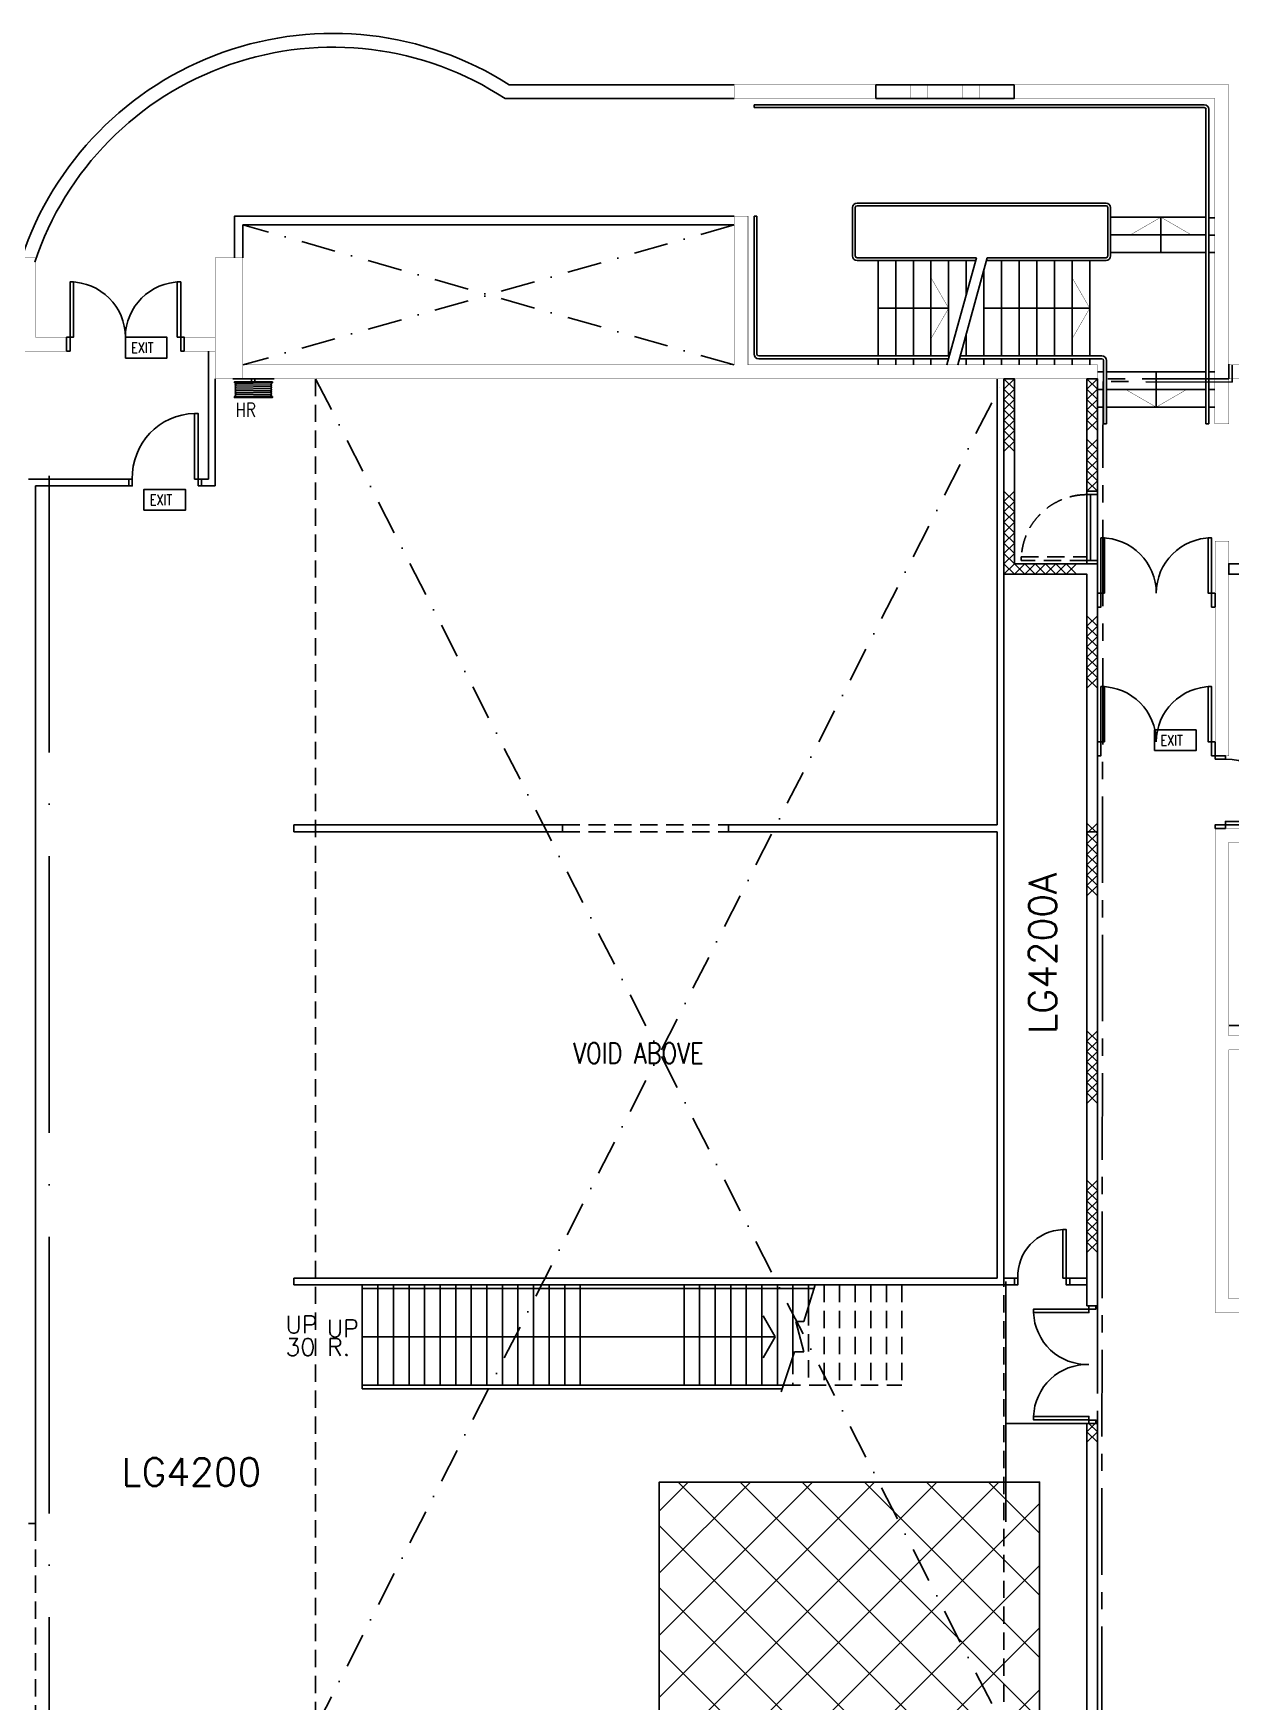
# Model space of a CAD drawing. Extents: x -163002 to 22103, y -98847 to 51643.
# Drawn here: x -93580 to -76274, y -51624 to -27507 of the extents above; entities that cross this region are included whole.
import ezdxf

# ---------------------------------------------------------------- set-up
doc = ezdxf.new("R2010")
doc.units = 0
doc.header["$LTSCALE"] = 1000
doc.header["$MEASUREMENT"] = 0
for name, pattern in [('s1108a$0$CENTER', [2, 1.25, -0.25, 0.25, -0.25]), ('s1108a$0$DASHDOT', [1, 0.5, -0.25, 0, -0.25]), ('s1108a$0$DOT-CEN2', [5.5, 4, -0.75, 0, -0.75]), ('s1108a$0$HIDDEN', [0.375, 0.25, -0.125])]:
    doc.linetypes.add(name, pattern=pattern)
doc.layers.get('0').update_dxf_attribs({"linetype": 'CONTINUOUS'})
for name, color, linetype in [('s1108a$0$20', 1, 'CONTINUOUS'), ('s1108a$0$22', 7, 'CONTINUOUS'), ('s1108a$0$23', 7, 'CONTINUOUS'), ('s1108a$0$25', 7, 'CONTINUOUS'), ('s1108a$0$30', 7, 'CONTINUOUS'), ('s1108a$0$48', 7, 'CONTINUOUS'), ('s1108a$0$56', 7, 'CONTINUOUS'), ('s1108a$0$6', 7, 'CONTINUOUS'), ('s1108a$0$7', 7, 'CONTINUOUS'), ('s1108a$0$DOOR', 1, 'CONTINUOUS'), ('s1108a$0$EX-SERV', 8, 's1108a$0$DOT-CEN2'), ('s1108a$0$FS', 1, 'CONTINUOUS'), ('s1108a$0$NEW-BWL', 4, 'CONTINUOUS'), ('s1108a$0$NEW-DR', 2, 'CONTINUOUS'), ('s1108a$0$NEW-RAMP', 6, 'CONTINUOUS'), ('s1108a$0$NEW-STAIR', 15, 'CONTINUOUS'), ('s1108a$0$PART', 4, 'CONTINUOUS'), ('s1108a$0$ROOM-NO', 4, 'CONTINUOUS')]:
    doc.layers.add(name, color=color, linetype=linetype)
doc.styles.add('s1108a$0$STANDARD', font='SIMPLEX')

# ---------------------------------------------------------------- blocks, each defined once
blk = doc.blocks.new('s1108a$0$D1700B')
at = {"layer": 's1108a$0$30', "color": 14, "linetype": 'Continuous'}
for points in [[(0.05, 0.2), (0.05, 1), (0.1, 1), (0.1, 0.2)], [(1.6, 0.2), (1.6, 1), (1.65, 1), (1.65, 0.2)], [(0, 0.2), (0, 0), (0.05, 0), (0.05, 0.2)], [(1.65, 0.2), (1.65, 0), (1.7, 0), (1.7, 0.2)]]:
    blk.add_lwpolyline(points, close=True, dxfattribs=at)
for centre, start, end in [((0.05, 0.200001), 359.999997, 89.999997), ((1.65001, 0.200001), 90, 180)]:
    blk.add_arc(centre, 0.800005, start, end, dxfattribs=at)
blk = doc.blocks.new('s1108a$0$D1050A')
at = {"layer": 's1108a$0$30', "color": 11, "linetype": 'Continuous'}
for points in [[(0.05, 0.15), (0.1, 0.15), (0.1, 1.1), (0.05, 1.1)], [(0, 0), (0.05, 0), (0.05, 0.15), (0, 0.15)], [(1, 0), (1.05, 0), (1.05, 0.15), (1, 0.15)]]:
    blk.add_lwpolyline(points, close=True, dxfattribs=at)
blk.add_arc((0.05, 0.15), 0.95, 0, 90, dxfattribs=at)
blk = doc.blocks.new('s1108a$0$EXIT')
at = {"layer": 's1108a$0$56', "color": 1, "linetype": 'Continuous'}
blk.add_lwpolyline([(0, 0), (0.6, 0), (0.6, 0.3), (0, 0.3)], close=True, dxfattribs=at)
at = {"layer": 's1108a$0$56', "color": 1, "linetype": 'Continuous', "style": 's1108a$0$STANDARD', "width": 0.8}
blk.add_text('EXIT', height=0.15, dxfattribs=at).set_placement((0.0816, 0.0747))
blk = doc.blocks.new('s1108a$0$D1700A')
at = {"layer": 's1108a$0$30', "linetype": 'Continuous'}
for points in [[(0.05, 0.2), (0.1, 0.2), (0.1, 1), (0.05, 1)], [(1.6, 0.2), (1.65, 0.2), (1.65, 1), (1.6, 1)], [(0, 0), (0.05, 0), (0.05, 0.2), (0, 0.2)], [(1.65, 0), (1.7, 0), (1.7, 0.2), (1.65, 0.2)]]:
    blk.add_lwpolyline(points, close=True, dxfattribs=at)
for centre, start, end in [((0.05, 0.2), 0, 90), ((1.650003, 0.2), 90, 180)]:
    blk.add_arc(centre, 0.800001, start, end, dxfattribs=at)
blk = doc.blocks.new('s1108a$0$HR')
at = {"layer": 's1108a$0$56', "color": 1, "linetype": 'Continuous'}
for p, q in [((-0.3, 0), (0.3, 0)), ((0.249, -0.0595), (-0.2491, -0.0671)), ((0.249, -0.0863), (-0.2491, -0.0939)), ((0.249, -0.1131), (-0.2491, -0.1207)), ((0.249, -0.1399), (-0.2491, -0.1475)), ((0.249, -0.1667), (-0.2491, -0.1743)), ((-0.2491, -0.201), (0.249, -0.1934)), ((0.249, -0.2202), (-0.2491, -0.2278)), ((0.249, -0.247), (-0.2491, -0.2546))]:
    blk.add_line(p, q, dxfattribs=at)
for points in [[(-0.275, -0.0575), (-0.275, -0.045), (0.275, -0.045), (0.275, -0.0575)], [(0.02, -0.0001), (0.02, -0.045), (-0.03, -0.045), (-0.03, -0.0001)], [(0.275, -0.2575), (0.275, -0.27), (-0.275, -0.27), (-0.275, -0.2575)]]:
    blk.add_lwpolyline(points, close=True, dxfattribs=at)
for centre, start, end in [((-0.2491, -0.08055), 89.999978, 269.999972), ((-0.2491, -0.107336), 89.999978, 269.999972), ((-0.2491, -0.134122), 89.999978, 269.999972), ((-0.2491, -0.160907), 89.999978, 269.999972), ((-0.2491, -0.187693), 89.999978, 269.999972), ((-0.2491, -0.214479), 89.999978, 269.999972), ((-0.2491, -0.241265), 89.999978, 269.999972), ((0.249, -0.07295), 270.000025, 90.000019), ((0.249, -0.099736), 270.000025, 90.000019), ((0.249, -0.126522), 270.000025, 90.000019), ((0.249, -0.153307), 270.000025, 90.000019), ((0.249, -0.180093), 270.000025, 90.000019), ((0.249, -0.206879), 270.000025, 90.000019), ((0.249, -0.233665), 270.000025, 90.000019)]:
    blk.add_arc(centre, 0.013393, start, end, dxfattribs=at)
blk = doc.blocks.new('s1108a$0$DR-2')
at = {"layer": 's1108a$0$NEW-DR'}
for points in [[(-100, 1703), (-100, 1653), (0, 1653), (0, 1703)], [(-100, 1653), (-100, 1603), (-900, 1603), (-900, 1653)], [(-100, 53), (-100, 103), (-900, 103), (-900, 53)], [(-100, 50), (-100, 0), (0, 0), (0, 50)]]:
    blk.add_lwpolyline(points, close=True, dxfattribs=at)
for centre, start, end in [((-125, 1628), 181.8476, 271.8476), ((-125, 78), 88.1524, 178.1524)]:
    blk.add_arc(centre, 775, start, end, dxfattribs=at)
blk = doc.blocks.new('s1108a')
h = blk.add_hatch()
h.set_pattern_fill('ANSI37', color=9, scale=200)
h.set_pattern_definition([(45, (675.4, 12990.56), (-449.0128, 449.0128), []), (135, (675.4, 12990.56), (-449.0128, -449.0128), [])])
h.paths.add_polyline_path([(-84534, -52050), (-79034, -52050), (-79034, -48450), (-84534, -48450)])
at = {"color": 9}
blk.add_lwpolyline([(-84534, -52050), (-79034, -52050), (-79034, -48450), (-84534, -48450)], close=True, dxfattribs=at)
at = {"layer": 's1108a$0$20', "color": 14, "linetype": 'Continuous'}
for p, q in [((-78350, -35170), (-78350, -35175)), ((-78350, -35175), (-78350, -35170)), ((-78350, -35175), (-78350, -35170)), ((-76299, -41850), (-73699, -41850)), ((-78200, -52300), (-78200, -47603))]:
    blk.add_line(p, q, dxfattribs=at)
at = {"layer": 's1108a$0$20', "linetype": 's1108a$0$HIDDEN'}
for p, q in [((-85933, -38950), (-83533, -38950)), ((-85933, -39050), (-83533, -39050)), ((-93550, -49050), (-93550, -52150))]:
    blk.add_line(p, q, dxfattribs=at)
at = {"layer": 's1108a$0$20'}
for p, q in [((-78350, -45900), (-78200, -45900)), ((-78350, -47603), (-78200, -47603))]:
    blk.add_line(p, q, dxfattribs=at)
at = {"layer": 's1108a$0$20', "color": 14, "linetype": 'Continuous', "const_width": 5}
for points in [[(-81400, -28250), (-83450, -28250), (-83450, -28450), (-81400, -28450)], [(-81400, -28250), (-81400, -28450)], [(-80900, -28250), (-80900, -28450)], [(-80900, -28250), (-80650, -28250)], [(-80900, -28450), (-80650, -28450)], [(-80650, -28250), (-80650, -28450)], [(-80150, -28250), (-80150, -28450)], [(-80150, -28250), (-79900, -28250)], [(-80150, -28450), (-79900, -28450)], [(-79900, -28250), (-79900, -28450)], [(-79400, -28250), (-76300, -28250), (-76300, -32300), (-73150, -32300), (-73150, -32500), (-73500, -32500), (-73500, -33150), (-73700, -33150), (-73700, -32500), (-76300, -32500), (-76300, -33150), (-76500, -33150), (-76500, -28450), (-79400, -28450)], [(-79400, -28250), (-79400, -28450)], [(-93990, -32100), (-93100, -32100), (-93100, -31900), (-93550, -31900), (-93550, -30750), (-93750, -30750)], [(-73499, -46000), (-73499, -46000), (-73699, -46000), (-73699, -46000), (-74199, -46000), (-74199, -45800), (-73699, -45800), (-73699, -42200), (-74399, -42200), (-74399, -42000), (-73699, -42000), (-73699, -39200), (-76299, -39200), (-76299, -42000), (-75599, -42000), (-75599, -42200), (-76299, -42200), (-76299, -45800), (-75799, -45800), (-75799, -46000), (-76499, -46000), (-76499, -39000), (-73499, -39000), (-73499, -46000)]]:
    blk.add_lwpolyline(points, dxfattribs=at)
at = {"layer": 's1108a$0$20', "color": 14, "linetype": 'Continuous'}
for points in [[(-81400, -28450), (-79405, -28450), (-79405, -28250), (-81400, -28250)], [(-78350, -34125), (-78200, -34125), (-78200, -32500), (-78350, -32500)]]:
    blk.add_lwpolyline(points, close=True, dxfattribs=at)
at = {"layer": 's1108a$0$20', "color": 14, "linetype": 'Continuous', "const_width": 5}
for points in [[(-90550, -32300), (-83450, -32300), (-83450, -30150), (-83250, -30150), (-83250, -32300), (-78200, -32300), (-78200, -32500), (-90550, -32500)], [(-91400, -31900), (-90950, -31900), (-90950, -32100), (-91400, -32100)], [(-76499, -37950), (-76300, -37950), (-76300, -34850), (-76499, -34850)]]:
    blk.add_lwpolyline(points, close=True, dxfattribs=at)
at = {"layer": 's1108a$0$20', "color": 14, "linetype": 'Continuous'}
for points in [[(-78200, -45950), (-78200, -35175), (-79400, -35175), (-79400, -32500), (-79550, -32500), (-79550, -35325), (-78350, -35325), (-78350, -45900)], [(-75250, -35175), (-73499, -35175), (-73399, -35175), (-73399, -35325), (-73499, -35325), (-73499, -39000), (-73649, -39000), (-73649, -35325), (-76300, -35325), (-76300, -35175), (-75400, -35175)], [(-78350, -47603), (-78350, -72500), (-78200, -72500), (-78200, -72000), (-78000, -72000), (-78000, -71850), (-78200, -71850), (-78200, -70000), (-78000, -70000), (-78000, -69850), (-78200, -69850), (-78200, -52450), (-77700, -52450)], [(-77700, -52300), (-78200, -52300), (-78200, -47603)]]:
    blk.add_lwpolyline(points, dxfattribs=at)
for radius, start in [(4743, 57.4954), (4543, 56.7673)]:
    blk.add_arc((-89250, -32250), radius, start, 161.5634, dxfattribs=at)
at = {"layer": 's1108a$0$22', "color": 14, "linetype": 'Continuous'}
for points in [[(-79550, -32500), (-79400, -32650), (-79550, -32800), (-79400, -32950), (-79550, -33100), (-79400, -33250), (-79550, -33400), (-79400, -33550)], [(-79400, -32500), (-79550, -32650), (-79400, -32800), (-79550, -32950), (-79400, -33100), (-79550, -33250), (-79400, -33400), (-79550, -33550)], [(-78350, -32500), (-78200, -32650), (-78350, -32800), (-78200, -32950), (-78350, -33100), (-78200, -33250)], [(-78200, -32500), (-78350, -32650), (-78200, -32800), (-78350, -32950), (-78200, -33100), (-78350, -33250)], [(-78200, -34125), (-78350, -33975), (-78200, -33825), (-78350, -33675), (-78200, -33525), (-78350, -33375)], [(-78350, -34125), (-78200, -33975), (-78350, -33825), (-78200, -33675), (-78350, -33525), (-78200, -33375)], [(-79400, -35175), (-79550, -35025), (-79400, -34875), (-79550, -34725), (-79400, -34575), (-79550, -34425), (-79400, -34275), (-79550, -34125)], [(-79550, -35175), (-79400, -35025), (-79550, -34875), (-79400, -34725), (-79550, -34575), (-79400, -34425), (-79550, -34275), (-79400, -34125)], [(-79550, -35325), (-79400, -35175), (-79250, -35325), (-79100, -35175), (-78950, -35325), (-78800, -35175), (-78650, -35325), (-78500, -35175)], [(-79550, -35175), (-79400, -35325), (-79250, -35175), (-79100, -35325), (-78950, -35175), (-78800, -35325), (-78650, -35175), (-78500, -35325)], [(-78350, -35925), (-78200, -36075), (-78350, -36225), (-78200, -36375), (-78350, -36525), (-78200, -36675), (-78350, -36825), (-78200, -36975)], [(-78200, -35925), (-78350, -36075), (-78200, -36225), (-78350, -36375), (-78200, -36525), (-78350, -36675), (-78200, -36825), (-78350, -36975)], [(-78350, -38925), (-78200, -39075), (-78350, -39225), (-78200, -39375), (-78350, -39525), (-78200, -39675), (-78350, -39825), (-78200, -39975)], [(-78200, -38925), (-78350, -39075), (-78200, -39225), (-78350, -39375), (-78200, -39525), (-78350, -39675), (-78200, -39825), (-78350, -39975)], [(-78350, -41925), (-78200, -42075), (-78350, -42225), (-78200, -42375), (-78350, -42525), (-78200, -42675), (-78350, -42825), (-78200, -42975)], [(-78200, -41925), (-78350, -42075), (-78200, -42225), (-78350, -42375), (-78200, -42525), (-78350, -42675), (-78200, -42825), (-78350, -42975)], [(-78350, -44083), (-78200, -44233), (-78350, -44383), (-78200, -44533), (-78350, -44683), (-78200, -44833), (-78350, -44983), (-78200, -45133)], [(-78200, -44083), (-78350, -44233), (-78200, -44383), (-78350, -44533), (-78200, -44683), (-78350, -44833), (-78200, -44983), (-78350, -45133)], [(-78350, -44083), (-78200, -44233), (-78350, -44383), (-78200, -44533), (-78350, -44683), (-78200, -44833), (-78350, -44983), (-78200, -45133)], [(-78200, -44083), (-78350, -44233), (-78200, -44383), (-78350, -44533), (-78200, -44683), (-78350, -44833), (-78200, -44983), (-78350, -45133)], [(-78321, -47603), (-78200, -47723), (-78350, -47873)], [(-78230, -47603), (-78350, -47723), (-78200, -47873)]]:
    blk.add_lwpolyline(points, dxfattribs=at)
at = {"layer": 's1108a$0$23', "color": 3, "linetype": 'Continuous'}
for p, q in [((-83450, -28450), (-86760, -28450)), ((-83450, -28250), (-86701, -28250))]:
    blk.add_line(p, q, dxfattribs=at)
at = {"layer": 's1108a$0$23', "color": 2, "linetype": 's1108a$0$DASHDOT'}
for p, q in [((-83450, -30275), (-90550, -32300)), ((-83450, -32300), (-90550, -30275)), ((-89500, -32500), (-79550, -52000)), ((-89500, -52000), (-79550, -32500))]:
    blk.add_line(p, q, dxfattribs=at)
at = {"layer": 's1108a$0$23', "color": 2, "linetype": 's1108a$0$HIDDEN'}
blk.add_line((-79550, -52000), (-79550, -32500), dxfattribs=at)
at = {"layer": 's1108a$0$23', "color": 3, "linetype": 'Continuous'}
for points in [[(-83450, -30150), (-90675, -30150), (-90675, -30750)], [(-83450, -30275), (-90550, -30275), (-90550, -30750)]]:
    blk.add_lwpolyline(points, dxfattribs=at)
at = {"layer": 's1108a$0$23', "color": 2, "linetype": 's1108a$0$HIDDEN'}
blk.add_lwpolyline([(-89500, -32500), (-89500, -52000), (-83750, -52000)], dxfattribs=at)
at = {"layer": 's1108a$0$25', "color": 10, "linetype": 'Continuous'}
for p, q in [((-76654, -28540), (-83160, -28539)), ((-83160, -28579), (-83160, -28539)), ((-76654, -28580), (-83160, -28579)), ((-76630, -33150), (-76630, -28605)), ((-76590, -33150), (-76590, -28605)), ((-81740, -30725), (-81740, -30025)), ((-81700, -30025), (-81700, -30725)), ((-78075, -29960), (-81674, -29960)), ((-78075, -30000), (-81674, -30000)), ((-78050, -30025), (-78050, -30725)), ((-78010, -30025), (-78010, -30725)), ((-83160, -32145), (-83160, -30150)), ((-83160, -30150), (-83120, -30150)), ((-83120, -32145), (-83120, -30150)), ((-78010, -30165), (-76630, -30165)), ((-77282, -30675), (-77282, -30165)), ((-76590, -30175), (-76500, -30175)), ((-78010, -30420), (-76630, -30420)), ((-76590, -30425), (-76500, -30425)), ((-81674, -30750), (-79948, -30750)), ((-81674, -30790), (-79959, -30790)), ((-81370, -30790), (-81370, -32170)), ((-81115, -30790), (-81115, -32170)), ((-80860, -30790), (-80860, -32170)), ((-80605, -30790), (-80605, -32170)), ((-80374, -32300), (-79948, -30750)), ((-80350, -30790), (-80350, -32170)), ((-80219, -32300), (-79793, -30750)), ((-80095, -30790), (-80095, -31284)), ((-79804, -30790), (-78075, -30790)), ((-79793, -30750), (-78075, -30750)), ((-79585, -30790), (-79585, -32170)), ((-79330, -30790), (-79330, -32170)), ((-79075, -30790), (-79075, -32170)), ((-78820, -30790), (-78820, -32170)), ((-78565, -30790), (-78565, -32170)), ((-78310, -30790), (-78310, -32170)), ((-78010, -30675), (-76630, -30675)), ((-76590, -30675), (-76500, -30675)), ((-79840, -30925), (-79840, -32170)), ((-81370, -31480), (-80350, -31480)), ((-79840, -31480), (-78310, -31480)), ((-80095, -32170), (-80095, -31849)), ((-80338, -32170), (-83095, -32170)), ((-80349, -32210), (-83095, -32210)), ((-81370, -32210), (-81370, -32300)), ((-81115, -32210), (-81115, -32300)), ((-80860, -32210), (-80860, -32300)), ((-80605, -32210), (-80605, -32300)), ((-80194, -32210), (-78135, -32210)), ((-80183, -32170), (-78135, -32170)), ((-80095, -32210), (-80095, -32300)), ((-79840, -32210), (-79840, -32300)), ((-79585, -32210), (-79585, -32300)), ((-79330, -32210), (-79330, -32300)), ((-79075, -32210), (-79075, -32300)), ((-78820, -32210), (-78820, -32300)), ((-78565, -32210), (-78565, -32300)), ((-78310, -32210), (-78310, -32300)), ((-78110, -33150), (-78110, -32235)), ((-78070, -33150), (-78070, -32235)), ((-78110, -32400), (-78200, -32400)), ((-78070, -32400), (-76630, -32400)), ((-77350, -32400), (-77350, -32910)), ((-76500, -32400), (-76590, -32400)), ((-78110, -32655), (-78200, -32655)), ((-78070, -32655), (-76630, -32655)), ((-76500, -32655), (-76590, -32655)), ((-78110, -32910), (-78200, -32910)), ((-78070, -32910), (-76630, -32910)), ((-76500, -32910), (-76590, -32910)), ((-78110, -33150), (-78070, -33150)), ((-76590, -33150), (-76630, -33150))]:
    blk.add_line(p, q, dxfattribs=at)
at = {"layer": 's1108a$0$25', "color": 10, "linetype": 'Continuous', "const_width": 5}
for points in [[(-77282, -30165), (-77715, -30415)], [(-77282, -30165), (-76849, -30415)], [(-80600, -31047), (-80350, -31480)], [(-78560, -31047), (-78310, -31480)], [(-80600, -31913), (-80350, -31480)], [(-78560, -31913), (-78310, -31480)], [(-77783, -32660), (-77350, -32910)], [(-76917, -32660), (-77350, -32910)]]:
    blk.add_lwpolyline(points, dxfattribs=at)
at = {"layer": 's1108a$0$25', "color": 10, "linetype": 'Continuous'}
for centre, radius, start, end in [((-76654, -28605), 65, 0, 89.9943), ((-76654, -28605), 25, 360, 89.9944), ((-81674, -30025), 65, 90, 180), ((-81674, -30025), 25, 90, 180), ((-78075, -30025), 65, 0, 90), ((-78075, -30025), 25, 0, 90), ((-81674, -30725), 65, 180, 270), ((-81674, -30725), 25, 180, 270), ((-78075, -30725), 25, 270, 0), ((-78075, -30725), 65, 270, 0), ((-83095, -32145), 65, 180, 270), ((-83095, -32145), 25, 180, 270), ((-78135, -32235), 65, 0, 90), ((-78135, -32235), 25, 0, 90)]:
    blk.add_arc(centre, radius, start, end, dxfattribs=at)
at = {"layer": 's1108a$0$30', "color": 2, "linetype": 'Continuous'}
for points in [[(-78350, -34125), (-78200, -34125), (-78200, -34175), (-78350, -34175)], [(-78350, -35125), (-78200, -35125), (-78200, -34175), (-78350, -34175)], [(-78350, -35125), (-78300, -35125), (-78300, -34175), (-78350, -34175)], [(-78350, -35125), (-78200, -35125), (-78200, -35175), (-78350, -35175)]]:
    blk.add_lwpolyline(points, close=True, dxfattribs=at)
at = {"layer": 's1108a$0$30', "color": 2, "linetype": 's1108a$0$HIDDEN'}
blk.add_lwpolyline([(-78350, -35125), (-79300, -35125), (-79300, -35075), (-78350, -35075)], close=True, dxfattribs=at)
at = {"layer": 's1108a$0$30', "color": 1, "linetype": 'Continuous'}
blk.add_lwpolyline([(-78700, -45500), (-78650, -45500), (-78650, -44800), (-78700, -44800)], close=True, dxfattribs=at)
at = {"layer": 's1108a$0$30', "color": 8, "linetype": 'Continuous'}
blk.add_lwpolyline([(-78700, -45500), (-78650, -45500), (-78650, -44800), (-78700, -44800)], close=True, dxfattribs=at)
at = {"layer": 's1108a$0$30', "color": 1}
for points in [[(-79400, -45500), (-79400, -45600), (-79350, -45600), (-79350, -45500)], [(-79400, -45500), (-79400, -45600), (-79350, -45600), (-79350, -45500)], [(-78600, -45500), (-78600, -45600), (-78650, -45600), (-78650, -45500)]]:
    blk.add_lwpolyline(points, close=True, dxfattribs=at)
at = {"layer": 's1108a$0$30', "color": 8}
blk.add_lwpolyline([(-78600, -45500), (-78600, -45600), (-78650, -45600), (-78650, -45500)], close=True, dxfattribs=at)
at = {"layer": 's1108a$0$30', "color": 2, "linetype": 's1108a$0$HIDDEN'}
blk.add_arc((-78350, -35125), 950, 90, 180, dxfattribs=at)
at = {"layer": 's1108a$0$30', "color": 1, "linetype": 'Continuous'}
blk.add_arc((-78675, -45475), 675, 92.1211, 182.1211, dxfattribs=at)
at = {"layer": 's1108a$0$30', "color": 8, "linetype": 'Continuous'}
blk.add_arc((-78675, -45475), 675, 92.1211, 182.1211, dxfattribs=at)
at = {"layer": 's1108a$0$6', "color": 14, "linetype": 'Continuous', "const_width": 5}
blk.add_lwpolyline([(-90550, -30750), (-90950, -30750), (-90950, -32500), (-90550, -32500)], close=True, dxfattribs=at)
at = {"layer": 's1108a$0$7', "color": 4, "linetype": 's1108a$0$CENTER'}
for points in [[(-76298, -32288), (-76300, -32500), (-78200, -32500), (-78200, -45900)], [(-76250, -32300), (-76250, -32550), (-78118, -32539), (-78157, -72000), (-76200, -72000)], [(-78200, -45920), (-78200, -72050), (-76200, -72050)]]:
    blk.add_lwpolyline(points, dxfattribs=at)
at = {"layer": 's1108a$0$DOOR'}
for points in [[(-91200, -33950), (-91200, -33000), (-91250, -33000), (-91250, -33950)], [(-92200, -34050), (-92200, -33950), (-92150, -33950), (-92150, -34050)], [(-91200, -34050), (-91200, -33950), (-91150, -33950), (-91150, -34050)]]:
    blk.add_lwpolyline(points, close=True, dxfattribs=at)
at = {"layer": 's1108a$0$DOOR', "linetype": 'Continuous'}
blk.add_lwpolyline([(-78198, -37950), (-78198, -37750), (-78148, -37750), (-78148, -37950)], close=True, dxfattribs=at)
at = {"layer": 's1108a$0$DOOR'}
blk.add_arc((-91225, -33925), 925, 91.5482, 181.5482, dxfattribs=at)
at = {"layer": 's1108a$0$EX-SERV', "color": 8}
blk.add_line((-93351, -33902), (-93351, -52813), dxfattribs=at)
at = {"layer": 's1108a$0$NEW-BWL'}
for p, q in [((-93650, -33950), (-92200, -33950)), ((-92200, -33950), (-92200, -34050)), ((-91150, -33950), (-91050, -33950)), ((-91150, -33950), (-91150, -34050)), ((-93550, -34050), (-92200, -34050)), ((-91150, -34050), (-90950, -34050)), ((-78200, -39050), (-78350, -39050))]:
    blk.add_line(p, q, dxfattribs=at)
at = {"layer": 's1108a$0$NEW-BWL', "linetype": 'Continuous'}
blk.add_line((-93550, -34050), (-93550, -49050), dxfattribs=at)
at = {"layer": 's1108a$0$NEW-RAMP'}
for p, q in [((-79524, -45550), (-79524, -49022)), ((-79524, -47605), (-78350, -47603))]:
    blk.add_line(p, q, dxfattribs=at)
at = {"layer": 's1108a$0$NEW-STAIR'}
for p, q in [((-88825, -45600), (-88825, -47100)), ((-82294, -45650), (-88825, -45650)), ((-88600, -45600), (-88600, -47050)), ((-88375, -45600), (-88375, -47050)), ((-88150, -45600), (-88150, -47050)), ((-87925, -45600), (-87925, -47050)), ((-87700, -45600), (-87700, -47050)), ((-87475, -45600), (-87475, -47050)), ((-87250, -45600), (-87250, -47050)), ((-87025, -45600), (-87025, -47050)), ((-86800, -45600), (-86800, -47050)), ((-86575, -45600), (-86575, -47050)), ((-86350, -45600), (-86350, -47050)), ((-86125, -45600), (-86125, -47050)), ((-85900, -45600), (-85900, -47050)), ((-85675, -45600), (-85675, -47050)), ((-84175, -45600), (-84175, -47050)), ((-83950, -45600), (-83950, -47050)), ((-83725, -45600), (-83725, -47050)), ((-83500, -45600), (-83500, -47050)), ((-83275, -45600), (-83275, -47050)), ((-83050, -45600), (-83050, -47050)), ((-82825, -45600), (-82825, -47050)), ((-82600, -45600), (-82600, -46642)), ((-82279, -45600), (-82443, -46130)), ((-82375, -45600), (-82375, -45936)), ((-82443, -46130), (-82560, -46130)), ((-88825, -46350), (-82855, -46350)), ((-82579, -46569), (-82773, -47145)), ((-82443, -46569), (-82579, -46569)), ((-88825, -47050), (-82743, -47050)), ((-88825, -47100), (-82759, -47100))]:
    blk.add_line(p, q, dxfattribs=at)
at = {"layer": 's1108a$0$NEW-STAIR', "color": 8}
for p, q in [((-88825, -45600), (-88825, -47100)), ((-82294, -45650), (-88825, -45650)), ((-88600, -45600), (-88600, -47050)), ((-88375, -45600), (-88375, -47050)), ((-88150, -45600), (-88150, -47050)), ((-87925, -45600), (-87925, -47050)), ((-87700, -45600), (-87700, -47050)), ((-87475, -45600), (-87475, -47050)), ((-87250, -45600), (-87250, -47050)), ((-87025, -45600), (-87025, -47050)), ((-86800, -45600), (-86800, -47050)), ((-86575, -45600), (-86575, -47050)), ((-86350, -45600), (-86350, -47050)), ((-86125, -45600), (-86125, -47050)), ((-85900, -45600), (-85900, -47050)), ((-85675, -45600), (-85675, -47050)), ((-84175, -45600), (-84175, -47050)), ((-83950, -45600), (-83950, -47050)), ((-83725, -45600), (-83725, -47050)), ((-83500, -45600), (-83500, -47050)), ((-83275, -45600), (-83275, -47050)), ((-83050, -45600), (-83050, -47050)), ((-82825, -45600), (-82825, -47050)), ((-82600, -45600), (-82600, -46642)), ((-82279, -45600), (-82443, -46130)), ((-82375, -45600), (-82375, -45936)), ((-82855, -46350), (-83030, -46047)), ((-82560, -46130), (-82443, -46569)), ((-82443, -46130), (-82560, -46130)), ((-88825, -46350), (-82855, -46350)), ((-82855, -46350), (-83030, -46653)), ((-82579, -46569), (-82773, -47145)), ((-82443, -46569), (-82579, -46569)), ((-88825, -47050), (-82743, -47050)), ((-88825, -47100), (-82759, -47100))]:
    blk.add_line(p, q, dxfattribs=at)
at = {"layer": 's1108a$0$NEW-STAIR', "linetype": 's1108a$0$HIDDEN'}
for p, q in [((-82150, -45600), (-82150, -47050)), ((-81925, -45600), (-81925, -47050)), ((-81700, -45600), (-81700, -47050)), ((-81475, -45600), (-81475, -47050)), ((-81250, -45600), (-81250, -47050)), ((-81025, -45600), (-81025, -47050)), ((-82375, -45936), (-82375, -47050)), ((-82600, -46642), (-82600, -47050)), ((-82743, -47050), (-81025, -47050))]:
    blk.add_line(p, q, dxfattribs=at)
at = {"layer": 's1108a$0$NEW-STAIR', "color": 8, "linetype": 's1108a$0$HIDDEN'}
for p, q in [((-82150, -45600), (-82150, -47050)), ((-81925, -45600), (-81925, -47050)), ((-81700, -45600), (-81700, -47050)), ((-81475, -45600), (-81475, -47050)), ((-81250, -45600), (-81250, -47050)), ((-81025, -45600), (-81025, -47050)), ((-82375, -45936), (-82375, -47050)), ((-82600, -46642), (-82600, -47050)), ((-82743, -47050), (-81025, -47050))]:
    blk.add_line(p, q, dxfattribs=at)
at = {"layer": 's1108a$0$NEW-STAIR', "color": 4}
for p, q in [((-82855, -46350), (-83030, -46047)), ((-82560, -46130), (-82443, -46569)), ((-82855, -46350), (-83030, -46653))]:
    blk.add_line(p, q, dxfattribs=at)
at = {"layer": 's1108a$0$PART'}
for p, q in [((-91050, -32100), (-91050, -33950)), ((-90950, -32500), (-90950, -34050)), ((-79650, -32500), (-79650, -38950)), ((-79550, -35200), (-79550, -45600)), ((-89815, -38950), (-89815, -39050)), ((-89815, -38950), (-85933, -38950)), ((-89815, -39050), (-85933, -39050)), ((-85933, -39050), (-85933, -38950)), ((-83533, -39050), (-83533, -38950)), ((-83533, -38950), (-79650, -38950)), ((-83533, -39050), (-79650, -39050)), ((-79650, -39050), (-79650, -45500)), ((-89815, -45500), (-79650, -45500)), ((-89815, -45500), (-79650, -45500)), ((-79400, -45500), (-79550, -45500)), ((-79400, -45500), (-79550, -45500)), ((-79400, -45500), (-79400, -45600)), ((-79400, -45500), (-79400, -45600)), ((-79400, -45500), (-79400, -45600)), ((-79400, -45500), (-79400, -45600)), ((-78350, -45500), (-78600, -45500)), ((-78600, -45500), (-78600, -45600)), ((-78600, -45500), (-78600, -45600)), ((-78350, -45500), (-78600, -45500)), ((-89815, -45600), (-79550, -45600)), ((-89815, -45600), (-79550, -45600)), ((-79400, -45600), (-79550, -45600)), ((-79400, -45600), (-79550, -45600)), ((-78350, -45600), (-78600, -45600)), ((-78350, -45600), (-78600, -45600))]:
    blk.add_line(p, q, dxfattribs=at)
at = {"layer": 's1108a$0$PART', "linetype": 'Continuous'}
for p, q in [((-89815, -45600), (-89815, -45500)), ((-93550, -49050), (-93650, -49050))]:
    blk.add_line(p, q, dxfattribs=at)
at = {"layer": 's1108a$0$PART', "color": 8}
blk.add_line((-78600, -45500), (-78600, -45600), dxfattribs=at)
blk.add_line((-78600, -45500), (-78600, -45600), dxfattribs=at)
at = {"xscale": 999.9979999999999, "yscale": 999.9979999999999, "zscale": 1000}
for name, p in [('s1108a$0$D1700A', (-93100, -32100)), ('s1108a$0$EXIT', (-92250, -32200)), ('s1108a$0$EXIT', (-77372, -37876))]:
    blk.add_blockref(name, p, dxfattribs=at)
at = {"zscale": 1000}
for name, p, xscale, yscale, rotation in [('s1108a$0$D1700B', (-76498, -35800), 999.994, -999.994, 180), ('s1108a$0$D1700B', (-76498, -37950), 999.994, -999.994, 180), ('s1108a$0$D1050A', (-76499, -39000), 999.9979999999999, -999.9979999999999, 90)]:
    blk.add_blockref(name, p, dxfattribs=dict(at, xscale=xscale, yscale=yscale, rotation=rotation))
at = {"layer": 's1108a$0$FS', "xscale": 999.9979999999999, "yscale": 999.9979999999999, "zscale": 1000}
for name, p in [('s1108a$0$HR', (-90399, -32501)), ('s1108a$0$EXIT', (-91981, -34400))]:
    blk.add_blockref(name, p, dxfattribs=at)
at = {"layer": 's1108a$0$NEW-DR', "color": 6}
blk.add_blockref('s1108a$0$DR-2', (-78222, -47603), dxfattribs=at)
at = {"layer": 's1108a$0$48', "color": 15, "linetype": 'Continuous', "style": 's1108a$0$STANDARD', "width": 0.8}
blk.add_text('VOID ABOVE', height=300, dxfattribs=at).set_placement((-85776, -42400))
at = {"layer": 's1108a$0$FS', "color": 1, "linetype": 'Continuous', "style": 's1108a$0$STANDARD', "width": 0.8}
blk.add_text('HR', height=200, dxfattribs=at).set_placement((-90659, -33049))
at = {"layer": 's1108a$0$NEW-STAIR', "style": 's1108a$0$STANDARD'}
for s, p in [('UP', (-89934, -46297)), ('30 R.', (-89934, -46623))]:
    blk.add_text(s, height=250, dxfattribs=at).set_placement(p)
at = {"layer": 's1108a$0$NEW-STAIR', "color": 8, "style": 's1108a$0$STANDARD'}
blk.add_text('UP', height=250, dxfattribs=at).set_placement((-89337, -46354))
at = {"layer": 's1108a$0$ROOM-NO', "style": 's1108a$0$STANDARD'}
blk.add_text('LG4200A', height=400, rotation=90, dxfattribs=at).set_placement((-78791, -41971))
blk.add_text('LG4200', height=400, dxfattribs=at).set_placement((-92309, -48502))

msp = doc.modelspace()

# ---------------------------------------------------------------- block references
msp.add_blockref('s1108a', (0, 0))

doc.saveas('drawing.dxf')
